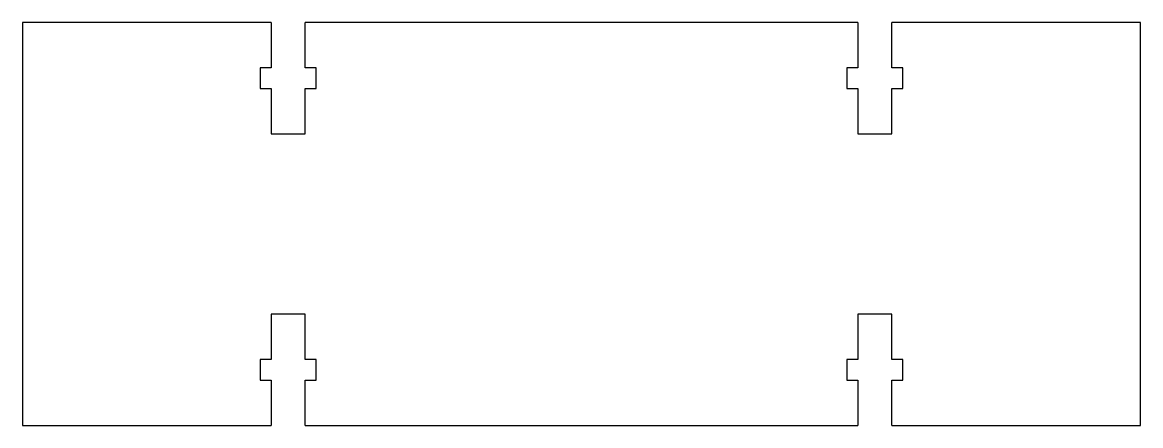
# Model space of a CAD drawing. Extents: x -1.91 to 1.91, y -0.69 to 0.69.
import ezdxf

# ---------------------------------------------------------------- set-up
doc = ezdxf.new("R2010")
doc.units = 0
doc.layers.get('0').update_dxf_attribs({"linetype": 'CONTINUOUS'})

msp = doc.modelspace()

# ---------------------------------------------------------------- linework, layer by layer
at = {"color": 7, "linetype": 'CONTINUOUS'}
for p, q in [((-1.90625, 0.6875), (-1.90625, -0.6875)), ((-1.058, 0.6875), (-1.90625, 0.6875)), ((-1.058, 0.6875), (-1.058, 0.5325)), ((-0.942, 0.5325), (-0.942, 0.6875)), ((0.942, 0.6875), (-0.942, 0.6875)), ((0.942, 0.6875), (0.942, 0.5325)), ((1.058, 0.5325), (1.058, 0.6875)), ((1.90625, 0.6875), (1.058, 0.6875)), ((1.90625, -0.6875), (1.90625, 0.6875)), ((-1.058, 0.5325), (-1.095, 0.5325)), ((-1.095, 0.5325), (-1.095, 0.4625)), ((-0.905, 0.5325), (-0.942, 0.5325)), ((-0.905, 0.4625), (-0.905, 0.5325)), ((0.942, 0.5325), (0.905, 0.5325)), ((0.905, 0.5325), (0.905, 0.4625)), ((1.095, 0.5325), (1.058, 0.5325)), ((1.095, 0.4625), (1.095, 0.5325)), ((-1.095, 0.4625), (-1.058, 0.4625)), ((-1.058, 0.4625), (-1.058, 0.3075)), ((-0.942, 0.3075), (-0.942, 0.4625)), ((-0.942, 0.4625), (-0.905, 0.4625)), ((0.905, 0.4625), (0.942, 0.4625)), ((0.942, 0.4625), (0.942, 0.3075)), ((1.058, 0.3075), (1.058, 0.4625)), ((1.058, 0.4625), (1.095, 0.4625)), ((-1.058, 0.3075), (-0.942, 0.3075)), ((0.942, 0.3075), (1.058, 0.3075)), ((-0.942, -0.3075), (-1.058, -0.3075)), ((-1.058, -0.3075), (-1.058, -0.4625)), ((-0.942, -0.4625), (-0.942, -0.3075)), ((1.058, -0.3075), (0.942, -0.3075)), ((0.942, -0.3075), (0.942, -0.4625)), ((1.058, -0.4625), (1.058, -0.3075)), ((-1.058, -0.4625), (-1.095, -0.4625)), ((-1.095, -0.4625), (-1.095, -0.5325)), ((-0.905, -0.4625), (-0.942, -0.4625)), ((-0.905, -0.5325), (-0.905, -0.4625)), ((0.942, -0.4625), (0.905, -0.4625)), ((0.905, -0.4625), (0.905, -0.5325)), ((1.095, -0.4625), (1.058, -0.4625)), ((1.095, -0.5325), (1.095, -0.4625)), ((-1.095, -0.5325), (-1.058, -0.5325)), ((-1.058, -0.5325), (-1.058, -0.6875)), ((-0.942, -0.6875), (-0.942, -0.5325)), ((-0.942, -0.5325), (-0.905, -0.5325)), ((0.905, -0.5325), (0.942, -0.5325)), ((0.942, -0.5325), (0.942, -0.6875)), ((1.058, -0.6875), (1.058, -0.5325)), ((1.058, -0.5325), (1.095, -0.5325)), ((-1.90625, -0.6875), (-1.058, -0.6875)), ((-0.942, -0.6875), (0.942, -0.6875)), ((1.058, -0.6875), (1.90625, -0.6875))]:
    msp.add_line(p, q, dxfattribs=at)

doc.saveas('drawing.dxf')
